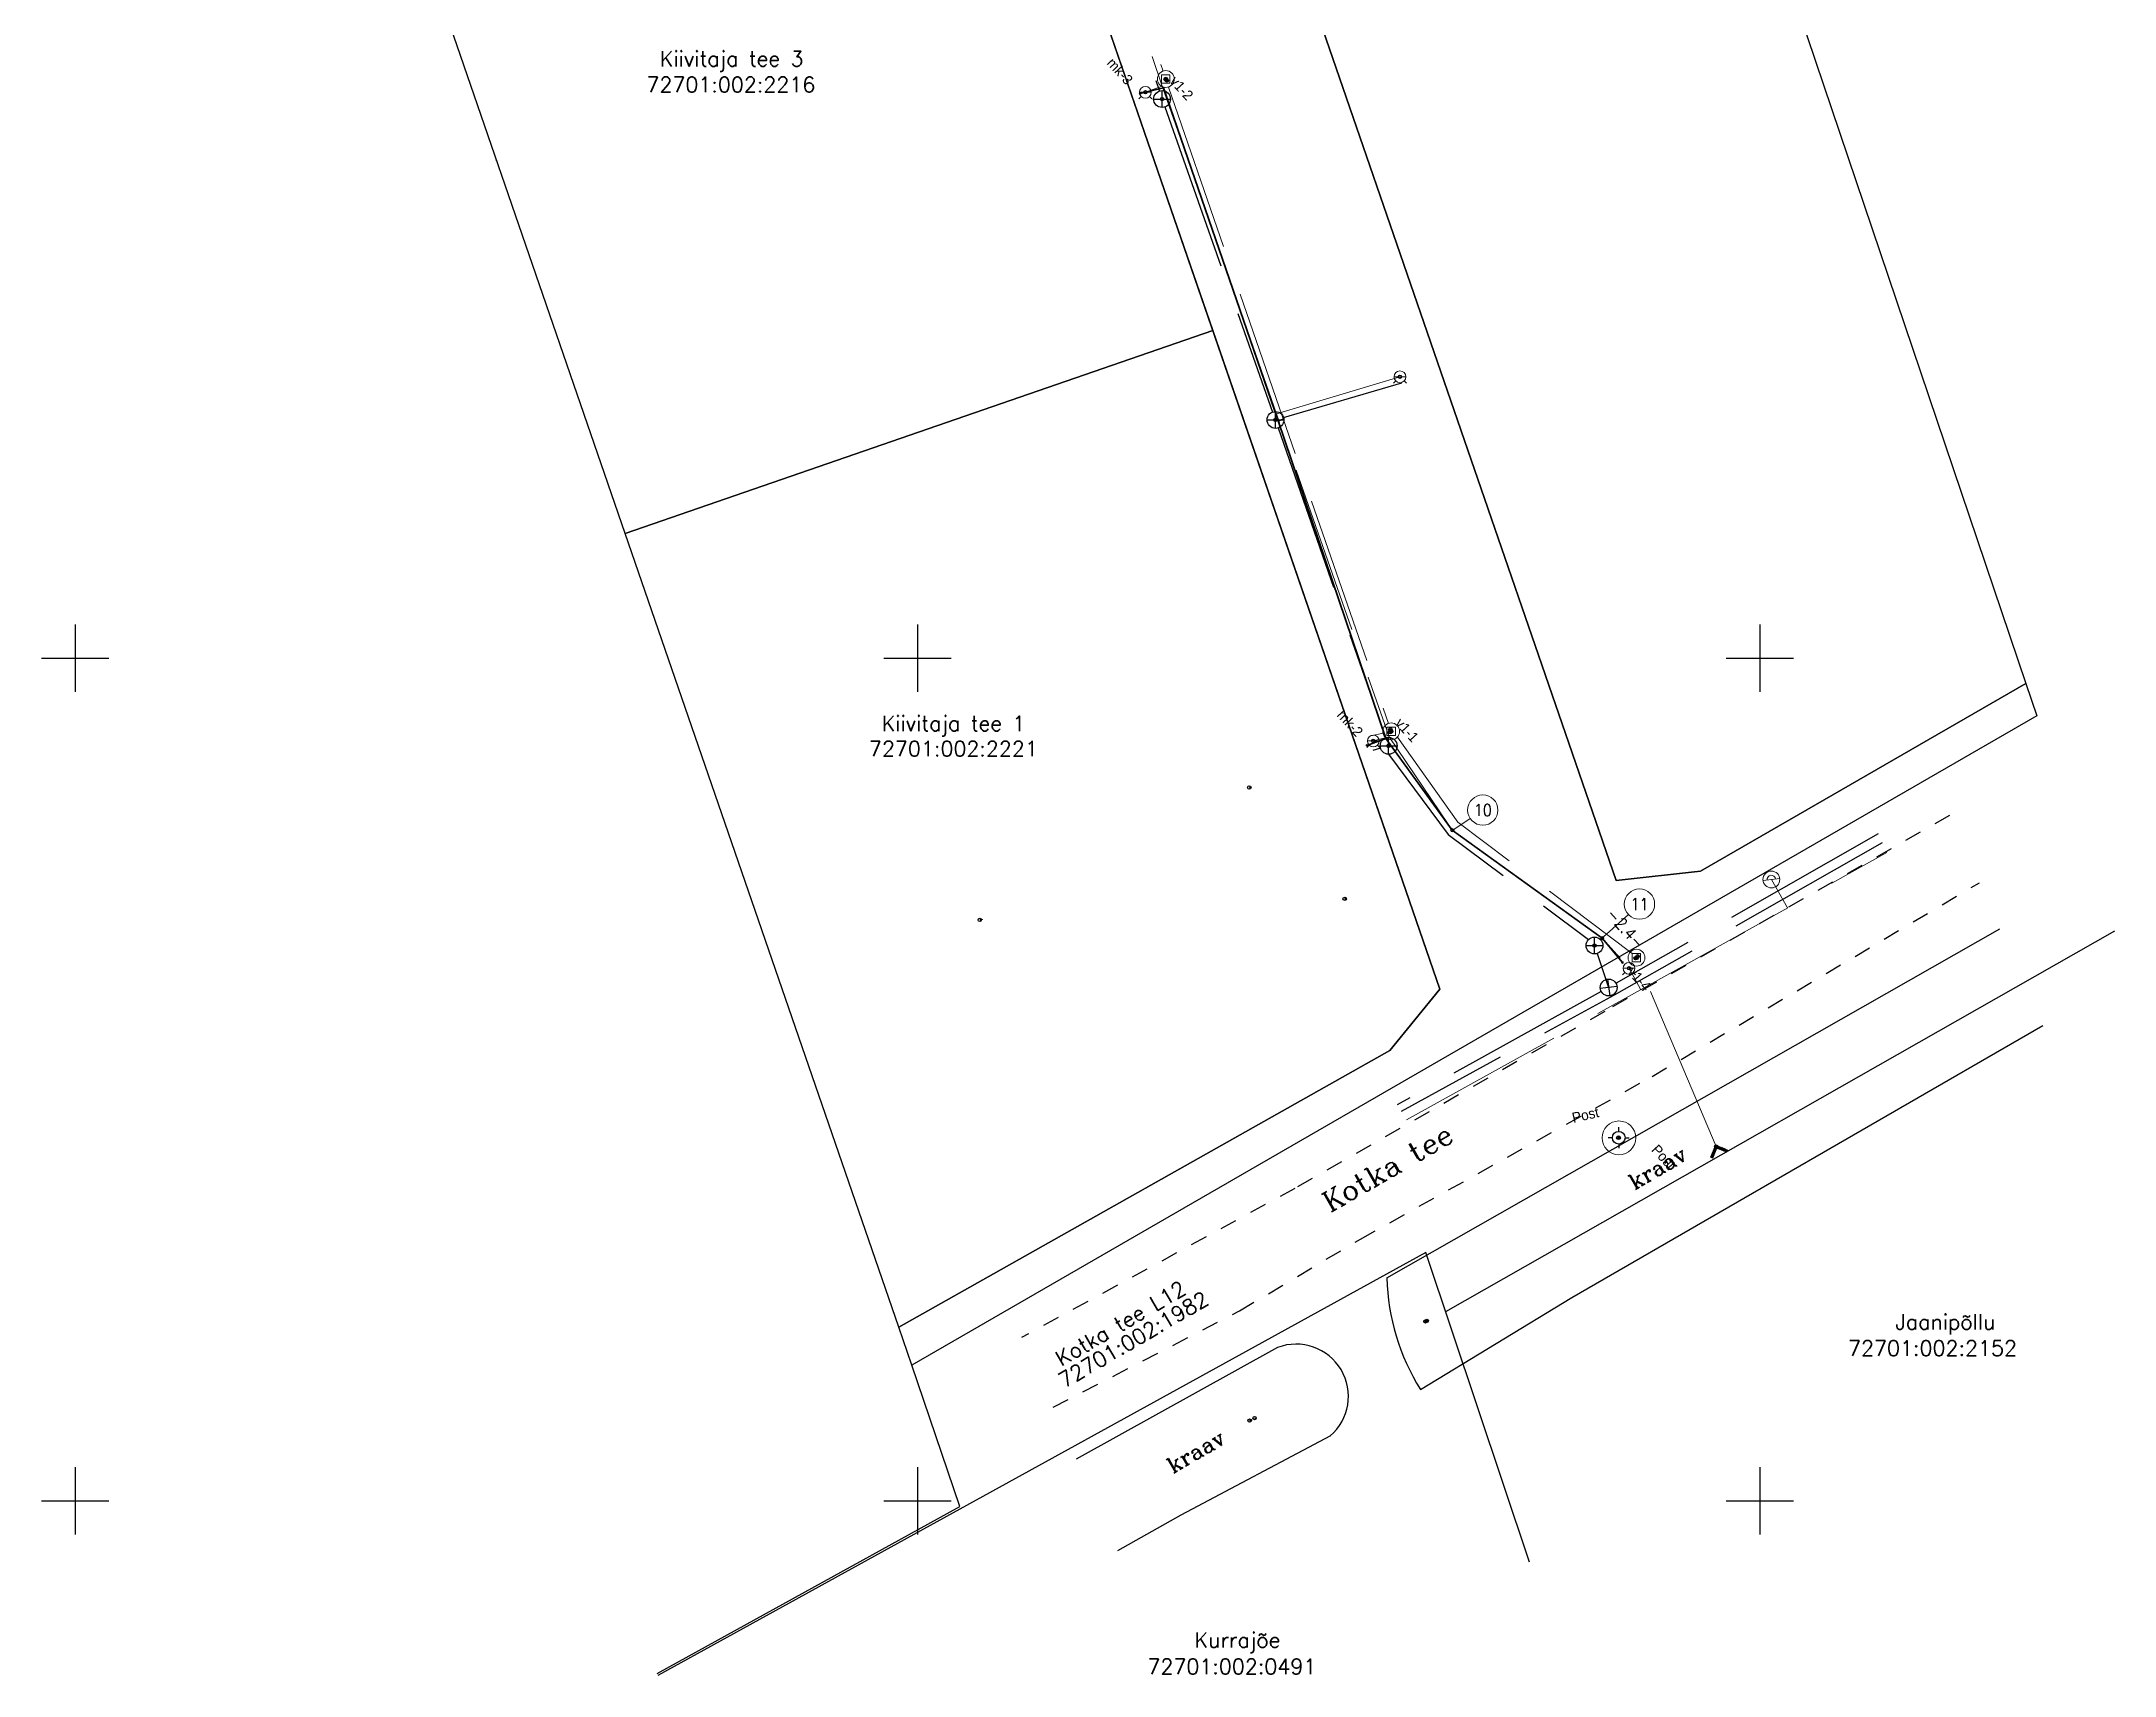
# Model space of a CAD drawing. Header units: metres. Extents: x 532598 to 532721, y 6580440 to 6580629.
# Drawn here: x 532598 to 532721.1, y 6580439.6 to 6580536.6 of the extents above; entities that cross this region are included whole.
import ezdxf
from ezdxf.enums import TextEntityAlignment as Align

# ---------------------------------------------------------------- set-up
doc = ezdxf.new("R2010")
doc.units = ezdxf.units.M
for name, pattern in [('-D-', [26, 10, -1.5, -1.5, 10, -3]), ('-K-', [26, 10, -1.5, -1.5, 10, -3]), ('-KS-', [26, 5, 5, -1.5, -1.5, 10, -3]), ('-V-', [26, 10, -1.5, -1.5, 10, -3]), ('KATASTRIPIIR', [0.02, 0.01, 0.01]), ('KRAAVIPERV', [0.02, 0.01, 0.01]), ('KRUUSKILL', [2, 1, -1])]:
    doc.linetypes.add(name, pattern=pattern)
doc.layers.get('0').update_dxf_attribs({"true_color": 0xffffff})
for name, color, linetype, lineweight, true_color in [('ABIJOONIS', 7, 'Continuous', 0, 0xffffff), ('DKAEV', 3, 'Continuous', 13, 0x00ff00), ('DTRASS', 3, 'Continuous', 13, 0x00ff00), ('Level 1', 7, 'Continuous', 0, 0xffffff), ('VKAEV', 7, 'Continuous', 13, 0xffffff), ('VTRASS', 5, 'Continuous', 13, 0x0000ff)]:
    doc.layers.add(name, color=color, linetype=linetype, lineweight=lineweight, true_color=true_color)
for name, color, linetype, true_color in [('ALUSVORK', 1, 'Continuous', 0xff0000), ('joonside', 7, 'Continuous', 0xffffff), ('KKAEV', 7, 'Continuous', 0xffffff), ('KTRASS', 1, 'Continuous', 0xff0000), ('mootkorg', 7, 'Continuous', 0xffffff), ('mootmpunkt', 3, 'Continuous', 0x00ff00), ('mootnr', 2, 'Continuous', 0xffff00), ('PIIR', 32, 'Continuous', 0xcc6600), ('TEE', 132, 'Continuous', 0x00cc99), ('VEEKOGU', 5, 'Continuous', 0x0000ff), ('vork', 13, 'Continuous', 0x994c4c)]:
    doc.layers.add(name, color=color, linetype=linetype, true_color=true_color)
doc.styles.add('textstyle10', font='')
doc.styles.add('textstyle100', font='')
doc.styles.add('textstyle101', font='')
doc.styles.add('textstyle102', font='')
doc.styles.add('textstyle103', font='')
doc.styles.add('textstyle104', font='')
doc.styles.add('textstyle105', font='')
doc.styles.add('textstyle106', font='')
doc.styles.add('textstyle107', font='')
doc.styles.add('textstyle108', font='')
doc.styles.add('textstyle109', font='')
doc.styles.add('textstyle11', font='')
doc.styles.add('textstyle14', font='')
doc.styles.add('textstyle15', font='')
doc.styles.add('textstyle16', font='')
doc.styles.add('textstyle17', font='')
doc.styles.add('textstyle24', font='')
doc.styles.add('textstyle25', font='')
doc.styles.add('textstyle26', font='')
doc.styles.add('textstyle27', font='')
doc.styles.add('textstyle28', font='')
doc.styles.add('textstyle29', font='')
doc.styles.add('textstyle30', font='')
doc.styles.add('textstyle31', font='')
doc.styles.add('textstyle32', font='')
doc.styles.add('textstyle33', font='')
doc.styles.add('textstyle34', font='')
doc.styles.add('textstyle35', font='')
doc.styles.add('textstyle36', font='')
doc.styles.add('textstyle37', font='')
doc.styles.add('textstyle38', font='')
doc.styles.add('textstyle39', font='')
doc.styles.add('textstyle40', font='')
doc.styles.add('textstyle41', font='')
doc.styles.add('textstyle42', font='')
doc.styles.add('textstyle43', font='')
doc.styles.add('textstyle44', font='')
doc.styles.add('textstyle45', font='')
doc.styles.add('textstyle46', font='')
doc.styles.add('textstyle47', font='')
doc.styles.add('textstyle48', font='')
doc.styles.add('textstyle49', font='')
doc.styles.add('textstyle50', font='')
doc.styles.add('textstyle51', font='')
doc.styles.add('textstyle52', font='')
doc.styles.add('textstyle53', font='')
doc.styles.add('textstyle54', font='')
doc.styles.add('textstyle55', font='')
doc.styles.add('textstyle56', font='')
doc.styles.add('textstyle59', font='')
doc.styles.add('textstyle60', font='')
doc.styles.add('textstyle61', font='')
doc.styles.add('textstyle62', font='')
doc.styles.add('textstyle63', font='')
doc.styles.add('textstyle64', font='')
doc.styles.add('textstyle69', font='')
doc.styles.add('textstyle70', font='')
doc.styles.add('textstyle71', font='')
doc.styles.add('textstyle72', font='')
doc.styles.add('textstyle73', font='')
doc.styles.add('textstyle74', font='')
doc.styles.add('textstyle75', font='')
doc.styles.add('textstyle76', font='')
doc.styles.add('textstyle77', font='')
doc.styles.add('textstyle78', font='')
doc.styles.add('textstyle79', font='')
doc.styles.add('textstyle80', font='')
doc.styles.add('textstyle81', font='')
doc.styles.add('textstyle82', font='')
doc.styles.add('textstyle83', font='')
doc.styles.add('textstyle84', font='')
doc.styles.add('textstyle85', font='')
doc.styles.add('textstyle86', font='')
doc.styles.add('textstyle87', font='')
doc.styles.add('textstyle88', font='')
doc.styles.add('textstyle89', font='')
doc.styles.add('textstyle90', font='')
doc.styles.add('textstyle91', font='')
doc.styles.add('textstyle93', font='')
doc.styles.add('textstyle96', font='')
doc.styles.add('textstyle97', font='')
doc.styles.add('textstyle98', font='')
doc.styles.add('textstyle99', font='')
doc.styles.get('textstyle10').set_extended_font_data('romans')
doc.styles.get('textstyle100').set_extended_font_data('INTL_ENGINEERING')
doc.styles.get('textstyle101').set_extended_font_data('INTL_ENGINEERING')
doc.styles.get('textstyle102').set_extended_font_data('standard')
doc.styles.get('textstyle103').set_extended_font_data('romanc')
doc.styles.get('textstyle104').set_extended_font_data('romanc')
doc.styles.get('textstyle105').set_extended_font_data('romanc')
doc.styles.get('textstyle106').set_extended_font_data('romans')
doc.styles.get('textstyle107').set_extended_font_data('romans')
doc.styles.get('textstyle108').set_extended_font_data('standard')
doc.styles.get('textstyle109').set_extended_font_data('standard')
doc.styles.get('textstyle11').set_extended_font_data('romans')
doc.styles.get('textstyle14').set_extended_font_data('romans')
doc.styles.get('textstyle15').set_extended_font_data('romans')
doc.styles.get('textstyle16').set_extended_font_data('romans')
doc.styles.get('textstyle17').set_extended_font_data('romans')
doc.styles.get('textstyle24').set_extended_font_data('romans')
doc.styles.get('textstyle25').set_extended_font_data('romans')
doc.styles.get('textstyle26').set_extended_font_data('standard')
doc.styles.get('textstyle27').set_extended_font_data('standard')
doc.styles.get('textstyle28').set_extended_font_data('standard')
doc.styles.get('textstyle29').set_extended_font_data('standard')
doc.styles.get('textstyle30').set_extended_font_data('standard')
doc.styles.get('textstyle31').set_extended_font_data('standard')
doc.styles.get('textstyle32').set_extended_font_data('standard')
doc.styles.get('textstyle33').set_extended_font_data('standard')
doc.styles.get('textstyle34').set_extended_font_data('standard')
doc.styles.get('textstyle35').set_extended_font_data('standard')
doc.styles.get('textstyle36').set_extended_font_data('standard')
doc.styles.get('textstyle37').set_extended_font_data('standard')
doc.styles.get('textstyle38').set_extended_font_data('standard')
doc.styles.get('textstyle39').set_extended_font_data('standard')
doc.styles.get('textstyle40').set_extended_font_data('standard')
doc.styles.get('textstyle41').set_extended_font_data('standard')
doc.styles.get('textstyle42').set_extended_font_data('standard')
doc.styles.get('textstyle43').set_extended_font_data('standard')
doc.styles.get('textstyle44').set_extended_font_data('standard')
doc.styles.get('textstyle45').set_extended_font_data('standard')
doc.styles.get('textstyle46').set_extended_font_data('standard')
doc.styles.get('textstyle47').set_extended_font_data('standard')
doc.styles.get('textstyle48').set_extended_font_data('standard')
doc.styles.get('textstyle49').set_extended_font_data('standard')
doc.styles.get('textstyle50').set_extended_font_data('standard')
doc.styles.get('textstyle51').set_extended_font_data('standard')
doc.styles.get('textstyle52').set_extended_font_data('standard')
doc.styles.get('textstyle53').set_extended_font_data('standard')
doc.styles.get('textstyle54').set_extended_font_data('standard')
doc.styles.get('textstyle55').set_extended_font_data('standard')
doc.styles.get('textstyle56').set_extended_font_data('standard')
doc.styles.get('textstyle59').set_extended_font_data('standard')
doc.styles.get('textstyle60').set_extended_font_data('standard')
doc.styles.get('textstyle61').set_extended_font_data('standard')
doc.styles.get('textstyle62').set_extended_font_data('standard')
doc.styles.get('textstyle63').set_extended_font_data('standard')
doc.styles.get('textstyle64').set_extended_font_data('standard')
doc.styles.get('textstyle69').set_extended_font_data('standard')
doc.styles.get('textstyle70').set_extended_font_data('standard')
doc.styles.get('textstyle71').set_extended_font_data('standard')
doc.styles.get('textstyle72').set_extended_font_data('standard')
doc.styles.get('textstyle73').set_extended_font_data('standard')
doc.styles.get('textstyle74').set_extended_font_data('standard')
doc.styles.get('textstyle75').set_extended_font_data('standard')
doc.styles.get('textstyle76').set_extended_font_data('standard')
doc.styles.get('textstyle77').set_extended_font_data('standard')
doc.styles.get('textstyle78').set_extended_font_data('standard')
doc.styles.get('textstyle79').set_extended_font_data('standard')
doc.styles.get('textstyle80').set_extended_font_data('standard')
doc.styles.get('textstyle81').set_extended_font_data('standard')
doc.styles.get('textstyle82').set_extended_font_data('standard')
doc.styles.get('textstyle83').set_extended_font_data('standard')
doc.styles.get('textstyle84').set_extended_font_data('standard')
doc.styles.get('textstyle85').set_extended_font_data('standard')
doc.styles.get('textstyle86').set_extended_font_data('standard')
doc.styles.get('textstyle87').set_extended_font_data('standard')
doc.styles.get('textstyle88').set_extended_font_data('standard')
doc.styles.get('textstyle89').set_extended_font_data('standard')
doc.styles.get('textstyle90').set_extended_font_data('standard')
doc.styles.get('textstyle91').set_extended_font_data('standard')
doc.styles.get('textstyle93').set_extended_font_data('INTL_ENGINEERING')
doc.styles.get('textstyle96').set_extended_font_data('INTL_ENGINEERING')
doc.styles.get('textstyle97').set_extended_font_data('INTL_ENGINEERING')
doc.styles.get('textstyle98').set_extended_font_data('INTL_ENGINEERING')
doc.styles.get('textstyle99').set_extended_font_data('INTL_ENGINEERING')

# ---------------------------------------------------------------- blocks, each defined once
blk = doc.blocks.new('VKORIS')
at = {"color": 0, "linetype": 'Continuous'}
for p, q in [((0, 4), (0, -4)), ((-4, 0), (4, 0))]:
    blk.add_line(p, q, dxfattribs=at)
blk = doc.blocks.new('KAKAEV')
at = {"color": 0, "linetype": 'Continuous'}
for p, q in [((-1, 0), (1, 0)), ((0, -1), (0, 1))]:
    blk.add_line(p, q, dxfattribs=at)
blk.add_circle((0, 0), 1, dxfattribs=at)
blk = doc.blocks.new('THYDRK')
at = {"color": 0}
blk.add_line((-1, 0), (1, 0), dxfattribs=at)
blk.add_lwpolyline([(-0.5, 0, 1), (0.5, 0)], format="xyb", dxfattribs=at)
blk.add_circle((0, 0), 1, dxfattribs=at)
blk = doc.blocks.new('DRKAEV')
at = {"color": 0, "linetype": 'Continuous'}
for p, q in [((-0.5, -0.5), (-0.5, 0.5)), ((-0.5, 0.5), (0.5, 0.5)), ((0.5, 0.5), (0.5, -0.5)), ((0.5, -0.5), (-0.5, -0.5))]:
    blk.add_line(p, q, dxfattribs=at)
blk.add_circle((0, 0), 1, dxfattribs=at)
blk = doc.blocks.new('VESIIB')
at = {"color": 0, "linetype": 'Continuous'}
for p, q in [((-0.7, 0), (0.7, 0)), ((-0.49, -0.49), (-0.77, -0.77)), ((0.49, -0.49), (0.77, -0.77))]:
    blk.add_line(p, q, dxfattribs=at)
blk.add_circle((0, 0), 0.7, dxfattribs=at)
blk = doc.blocks.new('TORVAL')
at = {"color": 0, "linetype": 'Continuous', "lineweight": 0}
for p, q in [((-1.1, 0.9), (-0.9, 1.1)), ((-0.2, 0), (-1.1, 0.9)), ((-1.1, -0.9), (-0.2, 0)), ((-1.09, 0.89), (-0.79, 0.99)), ((-1.05, 0.85), (-0.75, 0.95)), ((-1.04, 0.96), (-0.83, 1.03)), ((-1.01, 0.81), (-0.71, 0.91)), ((0, 0), (-1, 1)), ((-1, -1), (0, 0)), ((-0.97, 0.77), (-0.67, 0.87)), ((-0.96, 1.04), (-0.87, 1.07)), ((-0.93, 0.73), (-0.63, 0.83)), ((0.2, 0), (-0.9, 1.1)), ((-0.9, -1.1), (0.2, 0)), ((-0.89, 0.69), (-0.59, 0.79)), ((-0.86, 0.65), (-0.55, 0.75)), ((-0.82, 0.61), (-0.51, 0.71)), ((-0.78, 0.57), (-0.47, 0.67)), ((-0.74, 0.54), (-0.43, 0.64)), ((-0.7, 0.5), (-0.39, 0.6)), ((-0.66, 0.46), (-0.35, 0.56)), ((-0.62, 0.42), (-0.31, 0.52)), ((-0.58, 0.38), (-0.28, 0.48)), ((-0.54, 0.34), (-0.24, 0.44)), ((-0.5, 0.3), (-0.2, 0.4)), ((-0.46, 0.26), (-0.16, 0.36)), ((-0.42, 0.22), (-0.12, 0.32)), ((-0.4, -0.2), (0.2, 0)), ((-0.38, 0.18), (-0.08, 0.28)), ((-0.34, 0.14), (-0.04, 0.24)), ((-0.32, -0.12), (0.16, 0.04)), ((-0.3, 0.1), (0, 0.2)), ((-0.26, 0.06), (0.04, 0.16)), ((-0.24, -0.04), (0.12, 0.08)), ((-0.22, 0.02), (0.08, 0.12)), ((-1.1, -0.9), (-0.5, -0.7)), ((-1.1, -0.9), (-0.9, -1.1)), ((-1.06, -0.94), (-0.58, -0.78)), ((-1.02, -0.82), (-0.42, -0.63)), ((-1.02, -0.98), (-0.66, -0.86)), ((-0.98, -1.02), (-0.74, -0.94)), ((-0.95, -0.75), (-0.35, -0.55)), ((-0.94, -1.06), (-0.82, -1.02)), ((-0.87, -0.67), (-0.27, -0.47)), ((-0.79, -0.59), (-0.19, -0.39)), ((-0.71, -0.51), (-0.11, -0.31)), ((-0.63, -0.43), (-0.03, -0.23)), ((-0.55, -0.35), (0.05, -0.15)), ((-0.47, -0.27), (0.13, -0.08))]:
    blk.add_line(p, q, dxfattribs=at)
blk = doc.blocks.new('SPYMAR')
at = {"color": 0, "linetype": 'Continuous'}
for p, q in [((-0.75, 0), (-1.25, 0)), ((0, 0.75), (0, 1.25)), ((0.75, 0), (1.25, 0)), ((0, -0.75), (0, -1.25))]:
    blk.add_line(p, q, dxfattribs=at)
for radius in [0.75, 0.044]:
    blk.add_circle((0, 0), radius, dxfattribs=at)

msp = doc.modelspace()

# ---------------------------------------------------------------- linework, layer by layer
at = {"layer": 'ABIJOONIS', "color": 5, "true_color": 0x0000ff}
for p, q in [((532681.83, 6580489.84), (532682.81, 6580490.49)), ((532690.72, 6580483.46), (532692.2, 6580484.8))]:
    msp.add_line(p, q, dxfattribs=at)
for centre, radius in [((532683.56, 6580490.99), 0.9), ((532681.75, 6580489.79), 0.1), ((532692.86, 6580485.41), 0.9), ((532690.65, 6580483.39), 0.1)]:
    msp.add_circle(centre, radius, dxfattribs=at)
at = {"layer": 'DTRASS', "linetype": '-D-'}
for points in [[(532652.06, 6580572.22), (532664.58, 6580534.84)], [(532664.9, 6580533.89), (532677.96, 6580496.13)], [(532677.64, 6580495.55), (532676.92, 6580495.39)], [(532697.42, 6580471.02), (532692.87, 6580481.77)]]:
    msp.add_lwpolyline(points, dxfattribs=at)
at = {"layer": 'DTRASS', "linetype": '-D-', "flags": 128}
msp.add_lwpolyline([(532678.49, 6580495.32), (532682.07, 6580490.28), (532692.43, 6580482.48)], dxfattribs=at)
at = {"layer": 'KTRASS', "linetype": '-K-'}
for points in [[(532651.82, 6580571.28), (532664.36, 6580533.65)], [(532664.68, 6580532.71), (532671.08, 6580514.61)], [(532671.73, 6580514.28), (532678.75, 6580516.34)], [(532671.41, 6580513.67), (532677.8, 6580495.27)]]:
    msp.add_lwpolyline(points, dxfattribs=at)
at = {"layer": 'KTRASS', "linetype": '-K-', "flags": 128}
for points in [[(532677.49, 6580494.66), (532677.04, 6580494.52)], [(532677.97, 6580494.3), (532681.5, 6580489.54), (532689.83, 6580483.3)]]:
    msp.add_lwpolyline(points, dxfattribs=at)
at = {"layer": 'KTRASS', "color": 3, "linetype": '-K-', "true_color": 0x00ff00}
for points in [[(532707.02, 6580489.57), (532691.47, 6580480.71)], [(532690.35, 6580482.48), (532691.03, 6580480.46)], [(532690.59, 6580480.22), (532678.47, 6580473.5)]]:
    msp.add_lwpolyline(points, dxfattribs=at)
at = {"layer": 'KTRASS', "color": 3, "linetype": '-KS-', "true_color": 0x00ff00, "flags": 128}
msp.add_lwpolyline([(532707.27, 6580489.04), (532691.36, 6580480.01), (532678.71, 6580473.11)], dxfattribs=at)
at = {"layer": 'Level 1', "color": 2, "linetype": 'Continuous', "lineweight": 53, "true_color": 0xffff00}
for p, q in [((532663.22, 6580533.51), (532664.6, 6580533.84)), ((532664.6, 6580533.84), (532671.42, 6580514.09)), ((532671.42, 6580514.09), (532671.73, 6580514.18)), ((532671.42, 6580514.09), (532677.8, 6580495.23)), ((532677.8, 6580495.23), (532676.68, 6580494.83)), ((532677.8, 6580495.23), (532681.75, 6580489.79)), ((532681.75, 6580489.79), (532690.65, 6580483.39)), ((532690.65, 6580483.39), (532691.85, 6580481.94))]:
    msp.add_line(p, q, dxfattribs=at)
at = {"layer": 'Level 1', "color": 2, "linetype": 'Continuous', "lineweight": 0, "true_color": 0xffff00}
for centre, radius in [((532663.22, 6580533.51), 0.05), ((532664.6, 6580533.84), 0.05), ((532671.42, 6580514.09), 0.05), ((532676.68, 6580494.83), 0.05), ((532677.8, 6580495.23), 0.05), ((532681.75, 6580489.79), 0.05), ((532690.65, 6580483.39), 0.05), ((532691.85, 6580481.94), 0.05), ((532691.64, 6580471.54), 1), ((532691.64, 6580471.54), 1)]:
    msp.add_circle(centre, radius, dxfattribs=at)
at = {"layer": 'Level 1', "color": 2, "linetype": 'Continuous', "lineweight": 53, "true_color": 0xffff00}
for p in [(532663.22, 6580533.51), (532664.6, 6580533.84), (532671.42, 6580514.09), (532676.68, 6580494.83), (532677.8, 6580495.23), (532681.75, 6580489.79), (532690.65, 6580483.39), (532691.85, 6580481.94), (532691.64, 6580471.54)]:
    msp.add_point(p, dxfattribs=at)
at = {"layer": 'Level 1', "color": 2, "linetype": 'Continuous', "lineweight": 0, "true_color": 0xffff00}
msp.add_point((532691.64, 6580471.54), dxfattribs=at)
at = {"layer": 'mootmpunkt'}
for centre in [(532663.53, 6580533.58), (532664.73, 6580534.36), (532664.74, 6580534.37), (532664.76, 6580534.35), (532664.8, 6580534.29), (532664.52, 6580533.18), (532678.64, 6580516.7), (532671.25, 6580514.14), (532678.06, 6580495.61), (532678.07, 6580495.78), (532678.1, 6580495.7), (532678.12, 6580495.66), (532677.06, 6580495.09), (532677.97, 6580494.8), (532669.7, 6580492.33), (532675.36, 6580485.73), (532653.7, 6580484.47), (532690.19, 6580482.95), (532692.63, 6580482.2), (532692.68, 6580482.23), (532692.7, 6580482.22), (532692.75, 6580482.31), (532692.24, 6580481.6), (532691.6, 6580471.55), (532691.63, 6580471.55), (532697.42, 6580471.02), (532680.15, 6580460.65), (532680.23, 6580460.68), (532669.72, 6580454.76), (532670.01, 6580454.91)]:
    msp.add_circle(centre, 0.1, dxfattribs=at)
at = {"layer": 'PIIR', "linetype": 'KATASTRIPIIR'}
for points in [[(532637.76, 6580605.81), (532651.94, 6580610.69), (532656.5, 6580597.46), (532654.29, 6580594.58), (532669.29, 6580551.15), (532675.53, 6580553.31), (532677.48, 6580547.63), (532671.25, 6580545.48), (532691.47, 6580486.82), (532696.48, 6580487.37), (532715.8, 6580498.51), (532716.45, 6580496.58), (532649.66, 6580458.06), (532648.89, 6580460.3), (532678.04, 6580476.73), (532681, 6580480.37), (532637.76, 6580605.8)], [(532721.06, 6580483.8), (532681.35, 6580461.21)], [(532686.33, 6580446.36), (532680.17, 6580464.73), (532634.59, 6580439.64)], [(532634.54, 6580439.76), (532652.51, 6580449.66), (532649.66, 6580458.06)]]:
    msp.add_lwpolyline(points, dxfattribs=at)
for points in [[(532617.78, 6580550.54), (532652.66, 6580562.56), (532667.53, 6580519.44), (532632.65, 6580507.41)], [(532671.25, 6580545.48), (532696.93, 6580554.34), (532698.98, 6580548.27), (532715.8, 6580498.51), (532696.48, 6580487.37), (532691.47, 6580486.82)], [(532632.64, 6580507.41), (532667.53, 6580519.44), (532681, 6580480.37), (532678.04, 6580476.73), (532648.89, 6580460.3)]]:
    msp.add_lwpolyline(points, close=True, dxfattribs=at)
at = {"layer": 'PIIR', "linetype": 'Continuous'}
for p in [(532625.02, 6580529.54), (532649.66, 6580458.06)]:
    msp.add_point(p, dxfattribs=at)
at = {"layer": 'TEE', "color": 8, "linetype": 'KRUUSKILL', "true_color": 0x808080}
for points in [[(532711.27, 6580490.66), (532690.8, 6580479.04), (532672.4, 6580468.54), (532656.18, 6580459.69)], [(532658.05, 6580455.55), (532669.11, 6580461.27), (532676.29, 6580465.53), (532693.61, 6580475.18), (532713.04, 6580486.68)]]:
    msp.add_lwpolyline(points, dxfattribs=at)
at = {"layer": 'VEEKOGU', "color": 8, "linetype": 'KRAAVIPERV', "true_color": 0x808080}
for points in [[(532677.86, 6580463.23), (532714.25, 6580483.94)], [(532679.86, 6580456.61), (532688.85, 6580462.06), (532716.8, 6580478.2)], [(532671.38, 6580459.1), (532659.43, 6580452.48)], [(532674.51, 6580453.85), (532665.63, 6580449.15), (532661.88, 6580447.04)]]:
    msp.add_lwpolyline(points, dxfattribs=at)
for centre, radius, start, end in [((532691.07, 6580463.59), 13.21, 181.575, 211.9314), ((532672.48, 6580456.2), 3.1, 310.725, 110.7651)]:
    msp.add_arc(centre, radius, start, end, dxfattribs=at)
at = {"layer": 'VTRASS', "linetype": '-V-', "flags": 128}
for points in [[(532651.42, 6580572.63), (532651.65, 6580572.31), (532664.53, 6580533.94), (532678, 6580495.34), (532681.75, 6580489.79), (532690.65, 6580483.39), (532692.24, 6580481.6)], [(532671.31, 6580514.5), (532678.64, 6580516.7)]]:
    msp.add_lwpolyline(points, dxfattribs=at)
at = {"layer": 'VTRASS', "linetype": '-V-'}
for points in [[(532663.53, 6580533.58), (532664.53, 6580533.94)], [(532677.06, 6580495.09), (532678, 6580495.34)]]:
    msp.add_lwpolyline(points, dxfattribs=at)
at = {"layer": 'VTRASS', "color": 3, "linetype": '-V-', "true_color": 0x00ff00}
for points in [[(532679.03, 6580472.6), (532692.93, 6580480.32), (532707.55, 6580488.47)], [(532700.69, 6580486.87), (532701.64, 6580485.18)], [(532692.24, 6580481.6), (532692.95, 6580480.33)]]:
    msp.add_lwpolyline(points, dxfattribs=at)

# ---------------------------------------------------------------- block references
at = {"layer": 'ALUSVORK', "xscale": 0.5, "yscale": 0.5}
msp.add_blockref('SPYMAR', (532691.63, 6580471.55), dxfattribs=at)
at = {"layer": 'DKAEV', "xscale": 0.5, "yscale": 0.5}
for p in [(532664.74, 6580534.37), (532678.12, 6580495.66), (532692.68, 6580482.23)]:
    msp.add_blockref('DRKAEV', p, dxfattribs=at)
at = {"layer": 'DTRASS', "linetype": '-D-', "xscale": 0.500000000149841, "yscale": 0.5, "rotation": 112.5022873375557}
msp.add_blockref('TORVAL', (532697.42, 6580471.02), dxfattribs=at)
at = {"layer": 'KKAEV', "color": 1, "true_color": 0xff0000, "xscale": 0.5, "yscale": 0.5}
for p in [(532664.52, 6580533.18), (532671.25, 6580514.14), (532677.97, 6580494.8)]:
    msp.add_blockref('KAKAEV', p, dxfattribs=at)
at = {"layer": 'KKAEV', "color": 3, "true_color": 0x00ff00, "xscale": 0.5, "yscale": 0.5}
msp.add_blockref('KAKAEV', (532690.19, 6580482.95), dxfattribs=at)
at = {"layer": 'KKAEV', "color": 3, "true_color": 0x00ff00, "xscale": 0.500000000017176, "yscale": 0.5, "rotation": 187.3781999862128}
msp.add_blockref('KAKAEV', (532691.03, 6580480.46), dxfattribs=at)
at = {"layer": 'VKAEV', "color": 5, "true_color": 0x0000ff, "xscale": 0.5, "yscale": 0.5}
for p in [(532663.53, 6580533.58), (532678.64, 6580516.7), (532677.06, 6580495.09)]:
    msp.add_blockref('VESIIB', p, dxfattribs=at)
at = {"layer": 'VKAEV', "color": 3, "true_color": 0x00ff00, "xscale": 0.500000000017176, "yscale": 0.5, "rotation": 187.3781999862128}
msp.add_blockref('THYDRK', (532700.69, 6580486.87), dxfattribs=at)
at = {"layer": 'VKAEV', "color": 3, "true_color": 0x00ff00, "xscale": 0.5, "yscale": 0.5}
msp.add_blockref('VESIIB', (532692.24, 6580481.6), dxfattribs=at)
at = {"layer": 'vork', "linetype": 'Continuous', "xscale": 0.5, "yscale": 0.5}
for p in [(532600, 6580500), (532650, 6580500), (532700, 6580500), (532600, 6580450), (532650, 6580450), (532700, 6580450)]:
    msp.add_blockref('VKORIS', p, dxfattribs=at)

# ---------------------------------------------------------------- texts
at = {"layer": 'ABIJOONIS', "color": 5, "true_color": 0x0000ff}
for s, style, p in [('10', 'textstyle108', (532683.56, 6580490.99)), ('11', 'textstyle109', (532692.86, 6580485.41))]:
    msp.add_text(s, height=0.7, dxfattribs=dict(at, style=style)).set_placement(p, align=Align.MIDDLE_CENTER)
at = {"layer": 'joonside', "color": 5, "true_color": 0x0000ff, "style": 'textstyle102'}
msp.add_text('-2.4-', height=0.7, rotation=311.6944, dxfattribs=at).set_placement((532692.04, 6580483.96), align=Align.MIDDLE_CENTER)
at = {"layer": 'Level 1', "color": 2, "linetype": 'Continuous', "lineweight": 0, "true_color": 0xffff00}
for s, rotation, style, p in [('mk-3', 312.3521, 'textstyle98', (532662.02, 6580534.83)), ('v1-2', 312.3521, 'textstyle97', (532665.68, 6580533.83)), ('mk-2', 312.3521, 'textstyle99', (532675.68, 6580496.14)), ('v1-1', 312.3521, 'textstyle100', (532679.06, 6580495.74)), ('v1-4', 312.3521, 'textstyle101', (532692.85, 6580480.97)), ('Post', 13.0782, 'textstyle96', (532689.65, 6580472.9)), ('Post', 312.3521, 'textstyle93', (532694.29, 6580470.41))]:
    msp.add_text(s, height=0.6, rotation=rotation, dxfattribs=dict(at, style=style)).set_placement(p, align=Align.MIDDLE_CENTER)
at = {"layer": 'mootkorg'}
for s, height, style, p in [(' 27.72', 0.02, 'textstyle70', (532663.53, 6580533.58)), (' 26.78', 0.01, 'textstyle76', (532664.73, 6580534.36)), (' 26.77', 0.01, 'textstyle78', (532664.74, 6580534.37)), (' 26.71', 0.01, 'textstyle72', (532664.76, 6580534.35)), (' 26.79', 0.01, 'textstyle74', (532664.8, 6580534.29)), (' 26.78', 0.02, 'textstyle56', (532664.52, 6580533.18)), (' 27.83', 0.02, 'textstyle54', (532678.64, 6580516.7)), (' 26.62', 0.02, 'textstyle52', (532671.25, 6580514.14)), (' 26.71', 0.02, 'textstyle46', (532678.06, 6580495.61)), (' 26.72', 0.02, 'textstyle42', (532678.07, 6580495.78)), (' 26.67', 0.02, 'textstyle40', (532678.1, 6580495.7)), (' 26.73', 0.02, 'textstyle44', (532678.12, 6580495.66)), (' 27.81', 0.02, 'textstyle50', (532677.06, 6580495.09)), (' 26.49', 0.02, 'textstyle48', (532677.97, 6580494.8)), (' 26.56', 0.02, 'textstyle60', (532669.7, 6580492.33)), (' 29.5', 0.02, 'textstyle30', (532675.36, 6580485.73)), (' 26.75', 0.02, 'textstyle62', (532653.7, 6580484.47)), (' 26.47', 0.02, 'textstyle36', (532690.19, 6580482.95)), (' 26.69', 0.02, 'textstyle91', (532692.63, 6580482.2)), (' 26.68', 0.02, 'textstyle89', (532692.68, 6580482.23)), (' 26.65', 0.02, 'textstyle87', (532692.7, 6580482.22)), (' 28.25', 0.02, 'textstyle85', (532692.75, 6580482.31)), (' 28.15', 0.02, 'textstyle38', (532692.24, 6580481.6)), (' 28.54', 0.02, 'textstyle64', (532691.6, 6580471.55)), (' 28.54', 0.02, 'textstyle32', (532691.63, 6580471.55)), (' 26.67', 0.02, 'textstyle34', (532697.42, 6580471.02)), (' 27.18', 0.02, 'textstyle82', (532680.15, 6580460.65)), (' 26.6', 0.02, 'textstyle84', (532680.23, 6580460.68)), (' 26.57', 0.02, 'textstyle80', (532669.72, 6580454.76)), (' 27.23', 0.02, 'textstyle28', (532670.01, 6580454.91))]:
    msp.add_text(s, height=height, dxfattribs=dict(at, style=style)).set_placement(p, align=Align.TOP_LEFT)
at = {"layer": 'mootnr'}
for s, style, p in [(' 19', 'textstyle69', (532663.53, 6580533.58)), (' 17', 'textstyle75', (532664.73, 6580534.36)), (' 18', 'textstyle77', (532664.74, 6580534.37)), (' 15', 'textstyle71', (532664.76, 6580534.35)), (' 16', 'textstyle73', (532664.8, 6580534.29)), (' 14', 'textstyle55', (532664.52, 6580533.18)), (' 13', 'textstyle53', (532678.64, 6580516.7)), (' 12', 'textstyle51', (532671.25, 6580514.14)), (' 9', 'textstyle45', (532678.06, 6580495.61)), (' 7', 'textstyle41', (532678.07, 6580495.78)), (' 6', 'textstyle39', (532678.1, 6580495.7)), (' 8', 'textstyle43', (532678.12, 6580495.66)), (' 11', 'textstyle49', (532677.06, 6580495.09)), (' 10', 'textstyle47', (532677.97, 6580494.8)), (' 40', 'textstyle59', (532669.7, 6580492.33)), (' Y1', 'textstyle29', (532675.36, 6580485.73)), (' TORU PEALT1', 'textstyle61', (532653.7, 6580484.47)), (' 4', 'textstyle35', (532690.19, 6580482.95)), (' 3', 'textstyle90', (532692.63, 6580482.2)), (' 2', 'textstyle88', (532692.68, 6580482.23)), (' 1', 'textstyle86', (532692.7, 6580482.22)), (' P1', 'textstyle26', (532692.75, 6580482.31)), (' 5', 'textstyle37', (532692.24, 6580481.6)), (' RP2', 'textstyle63', (532691.6, 6580471.55)), (' 28.54', 'textstyle31', (532691.63, 6580471.55)), (' TO1', 'textstyle33', (532697.42, 6580471.02)), (' TO2', 'textstyle81', (532680.15, 6580460.65)), (' TO3', 'textstyle83', (532680.23, 6580460.68)), (' TO4', 'textstyle79', (532669.72, 6580454.76)), (' P2', 'textstyle27', (532670.01, 6580454.91))]:
    msp.add_text(s, height=0.02, dxfattribs=dict(at, style=style)).set_placement(p, align=Align.BOTTOM_LEFT)
at = {"layer": 'PIIR', "linetype": 'KATASTRIPIIR'}
for s, style, p in [('Kiivitaja tee 3', 'textstyle14', (532634.71, 6580535.12)), ('72701:002:2216', 'textstyle15', (532633.91, 6580533.59)), ('Kiivitaja tee 1', 'textstyle16', (532647.88, 6580495.68)), ('72701:002:2221', 'textstyle17', (532647.12, 6580494.18)), ('Jaanipõllu', 'textstyle106', (532708.05, 6580460.17)), ('72701:002:2152', 'textstyle107', (532705.24, 6580458.61)), ('Kurrajõe', 'textstyle10', (532666.45, 6580441.29)), ('72701:002:0491', 'textstyle11', (532663.65, 6580439.72))]:
    msp.add_text(s, height=0.9, dxfattribs=dict(at, style=style)).set_placement(p)
for s, style, p in [('Kotka tee L12', 'textstyle24', (532658.54, 6580457.96)), ('72701:002:1982', 'textstyle25', (532658.71, 6580456.66))]:
    msp.add_text(s, height=0.9, rotation=30.2241, dxfattribs=dict(at, style=style)).set_placement(p)
at = {"layer": 'TEE', "color": 8, "linetype": 'KRUUSKILL', "true_color": 0x808080, "style": 'textstyle103'}
msp.add_text('Kotka tee ', height=1.2, rotation=29.9181, dxfattribs=at).set_placement((532674.19, 6580467.61), align=Align.MIDDLE_LEFT)
at = {"layer": 'VEEKOGU', "color": 8, "linetype": 'KRAAVIPERV', "true_color": 0x808080}
for style, p in [('textstyle104', (532692.33, 6580468.83)), ('textstyle105', (532664.92, 6580452))]:
    msp.add_text('kraav', height=0.9, rotation=29.9181, dxfattribs=dict(at, style=style)).set_placement(p, align=Align.MIDDLE_LEFT)

doc.saveas('drawing.dxf')
